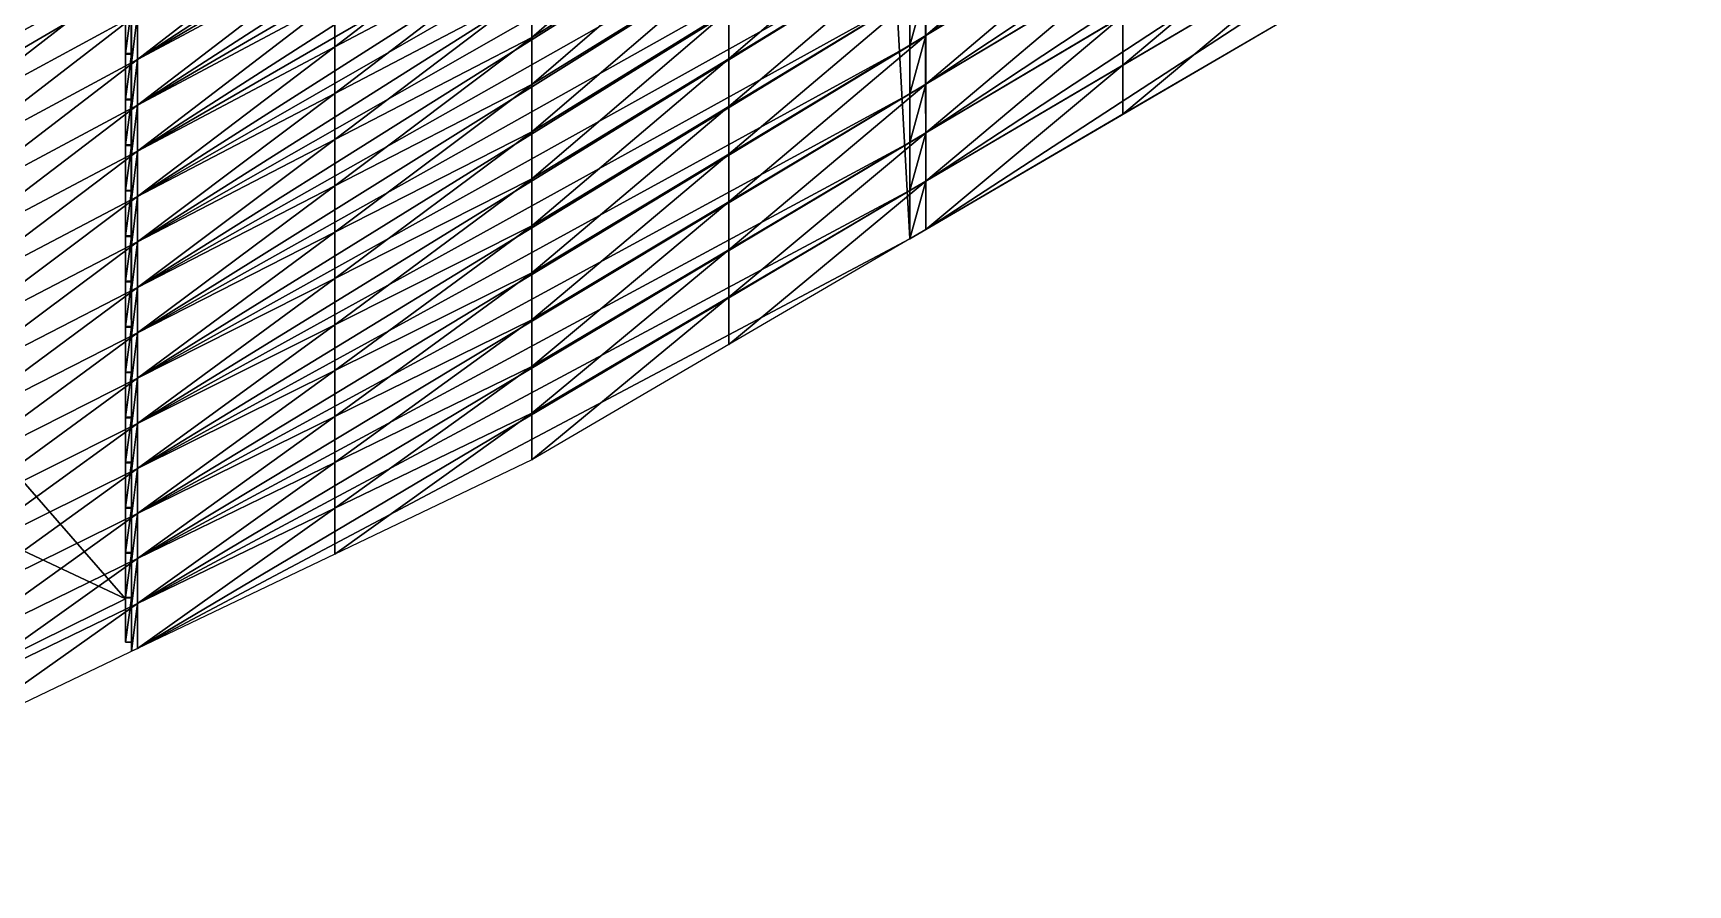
# Model space of a CAD drawing. Header units: metres. Extents: x -3 to 177, y -14 to 14.
# Drawn here: x 164.87 to 167.127, y -10.24 to -9.078 of the extents above; entities that cross this region are included whole.
import ezdxf

# ---------------------------------------------------------------- set-up
doc = ezdxf.new("R2010")
doc.units = ezdxf.units.M
for name, color, linetype, true_color in [('BULKHEAD_07', 7, 'Continuous', 0xdec086), ('FORE_PEAK', 7, 'Continuous', 0x74a6a7), ('HULL', 7, 'Continuous', 0x528ba5), ('WBT_1_S', 7, 'Continuous', 0x417c9f)]:
    doc.layers.add(name, color=color, linetype=linetype, true_color=true_color)

msp = doc.modelspace()

# ---------------------------------------------------------------- linework, layer by layer
at = {"layer": 'BULKHEAD_07'}
for points in [[(164.996, -9.8485, 14.6399), (164.996, -9.9088, 14.7811), (164.996, 9.9087, 14.781)], [(164.996, 9.8477, 14.638), (164.996, -9.8485, 14.6399), (164.996, 9.9087, 14.781)], [(164.996, 9.9087, 14.781), (164.996, -9.9088, 14.7811), (165.004, -9.9088, 14.7811)], [(164.996, 9.9087, 14.781), (165.004, -9.9088, 14.7811), (165.004, 9.9087, 14.781)], [(165.004, 9.9087, 14.781), (165.004, -9.9088, 14.7811), (165.004, -9.8485, 14.6399)], [(165.004, 9.9087, 14.781), (165.004, -9.8485, 14.6399), (165.004, 9.8477, 14.638)], [(164.996, -9.8485, 14.6399), (164.996, 9.8477, 14.638), (164.996, -9.7873, 14.4966)], [(164.996, 9.7866, 14.4947), (164.996, -9.7873, 14.4966), (164.996, 9.8477, 14.638)], [(165.004, -9.7873, 14.4966), (165.004, 9.8477, 14.638), (165.004, -9.8485, 14.6399)], [(165.004, 9.8477, 14.638), (165.004, -9.7873, 14.4966), (165.004, 9.7866, 14.4947)], [(164.996, 9.7866, 14.4947), (164.996, -9.7259, 14.3534), (164.996, -9.7873, 14.4966)], [(164.996, -9.7259, 14.3534), (164.996, 9.7866, 14.4947), (164.996, 9.7251, 14.3516)], [(165.004, -9.7873, 14.4966), (165.004, -9.7259, 14.3534), (165.004, 9.7866, 14.4947)], [(165.004, 9.7251, 14.3516), (165.004, 9.7866, 14.4947), (165.004, -9.7259, 14.3534)], [(164.996, 9.7251, 14.3516), (164.996, -9.6644, 14.2103), (164.996, -9.7259, 14.3534)], [(164.996, -9.6644, 14.2103), (164.996, 9.7251, 14.3516), (164.996, 9.6636, 14.2084)], [(165.004, -9.7259, 14.3534), (165.004, -9.6644, 14.2103), (165.004, 9.7251, 14.3516)], [(165.004, 9.6636, 14.2084), (165.004, 9.7251, 14.3516), (165.004, -9.6644, 14.2103)], [(164.996, 9.6636, 14.2084), (164.996, -9.6029, 14.0671), (164.996, -9.6644, 14.2103)], [(164.996, -9.6029, 14.0671), (164.996, 9.6636, 14.2084), (164.996, 9.6022, 14.0653)], [(165.004, -9.6644, 14.2103), (165.004, -9.6029, 14.0671), (165.004, 9.6636, 14.2084)], [(165.004, 9.6022, 14.0653), (165.004, 9.6636, 14.2084), (165.004, -9.6029, 14.0671)], [(164.996, -9.6029, 14.0671), (164.996, 9.6022, 14.0653), (164.996, -9.5412, 13.9241)], [(164.996, 9.5405, 13.9223), (164.996, -9.5412, 13.9241), (164.996, 9.6022, 14.0653)], [(165.004, -9.5412, 13.9241), (165.004, 9.6022, 14.0653), (165.004, -9.6029, 14.0671)], [(165.004, 9.6022, 14.0653), (165.004, -9.5412, 13.9241), (165.004, 9.5405, 13.9223)], [(164.996, -9.5412, 13.9241), (164.996, 9.5405, 13.9223), (164.996, -9.4793, 13.7811)], [(164.996, 9.4786, 13.7794), (164.996, -9.4793, 13.7811), (164.996, 9.5405, 13.9223)], [(165.004, -9.4793, 13.7811), (165.004, 9.5405, 13.9223), (165.004, -9.5412, 13.9241)], [(165.004, 9.5405, 13.9223), (165.004, -9.4793, 13.7811), (165.004, 9.4786, 13.7794)], [(164.996, -9.4793, 13.7811), (164.996, 9.4786, 13.7794), (164.996, -9.4174, 13.6381)], [(164.996, 9.4167, 13.6364), (164.996, -9.4174, 13.6381), (164.996, 9.4786, 13.7794)], [(165.004, -9.4174, 13.6381), (165.004, 9.4786, 13.7794), (165.004, -9.4793, 13.7811)], [(165.004, 9.4786, 13.7794), (165.004, -9.4174, 13.6381), (165.004, 9.4167, 13.6364)], [(164.996, -9.4174, 13.6381), (164.996, 9.4167, 13.6364), (164.996, -9.3555, 13.4951)], [(164.996, 9.3548, 13.4935), (164.996, -9.3555, 13.4951), (164.996, 9.4167, 13.6364)], [(165.004, -9.3555, 13.4951), (165.004, 9.4167, 13.6364), (165.004, -9.4174, 13.6381)], [(165.004, 9.4167, 13.6364), (165.004, -9.3555, 13.4951), (165.004, 9.3548, 13.4935)], [(164.996, -9.3555, 13.4951), (164.996, 9.3548, 13.4935), (164.996, -9.2936, 13.3522)], [(164.996, 9.2929, 13.3505), (164.996, -9.2936, 13.3522), (164.996, 9.3548, 13.4935)], [(165.004, -9.2936, 13.3522), (165.004, 9.3548, 13.4935), (165.004, -9.3555, 13.4951)], [(165.004, 9.3548, 13.4935), (165.004, -9.2936, 13.3522), (165.004, 9.2929, 13.3505)], [(164.996, 9.2929, 13.3505), (164.996, -9.2315, 13.2093), (164.996, -9.2936, 13.3522)], [(164.996, -9.2315, 13.2093), (164.996, 9.2929, 13.3505), (164.996, 9.2308, 13.2077)], [(165.004, -9.2936, 13.3522), (165.004, -9.2315, 13.2093), (165.004, 9.2929, 13.3505)], [(165.004, 9.2308, 13.2077), (165.004, 9.2929, 13.3505), (165.004, -9.2315, 13.2093)], [(164.996, -9.1693, 13.0665), (164.996, 9.2308, 13.2077), (164.996, 9.1686, 13.0649)], [(164.996, 9.2308, 13.2077), (164.996, -9.1693, 13.0665), (164.996, -9.2315, 13.2093)], [(165.004, 9.1686, 13.0649), (165.004, 9.2308, 13.2077), (165.004, -9.1693, 13.0665)], [(165.004, -9.2315, 13.2093), (165.004, -9.1693, 13.0665), (165.004, 9.2308, 13.2077)], [(164.996, 9.1686, 13.0649), (164.996, -9.1069, 12.9237), (164.996, -9.1693, 13.0665)], [(164.996, -9.1069, 12.9237), (164.996, 9.1686, 13.0649), (164.996, 9.1063, 12.9222)], [(165.004, -9.1693, 13.0665), (165.004, -9.1069, 12.9237), (165.004, 9.1686, 13.0649)], [(165.004, 9.1063, 12.9222), (165.004, 9.1686, 13.0649), (165.004, -9.1069, 12.9237)], [(164.996, 9.1063, 12.9222), (164.996, -9.0443, 12.7811), (164.996, -9.1069, 12.9237)], [(165.004, -9.1069, 12.9237), (165.004, -9.0443, 12.7811), (165.004, 9.1063, 12.9222)], [(164.996, -9.0443, 12.7811), (164.996, -9.1063, 12.9222), (164.996, -9.1069, 12.9237)], [(164.996, -9.1063, 12.9222), (164.996, -9.0443, 12.7811), (165.004, -9.0443, 12.7811)], [(164.996, -9.1063, 12.9222), (165.004, -9.0443, 12.7811), (165.004, -9.1063, 12.9222)], [(165.004, -9.1069, 12.9237), (165.004, -9.1063, 12.9222), (165.004, -9.0443, 12.7811)], [(164.996, -9.1069, 12.9237), (164.996, -9.1063, 12.9222), (165.004, -9.1063, 12.9222)], [(164.996, -9.1069, 12.9237), (165.004, -9.1063, 12.9222), (165.004, -9.1069, 12.9237)], [(164.996, -9.1069, 12.9237), (164.996, -9.1686, 13.0649), (164.996, -9.1693, 13.0665)], [(164.996, -9.1686, 13.0649), (164.996, -9.1069, 12.9237), (165.004, -9.1069, 12.9237)], [(164.996, -9.1686, 13.0649), (165.004, -9.1069, 12.9237), (165.004, -9.1686, 13.0649)], [(165.004, -9.1693, 13.0665), (165.004, -9.1686, 13.0649), (165.004, -9.1069, 12.9237)], [(164.996, -9.1693, 13.0665), (164.996, -9.1686, 13.0649), (165.004, -9.1686, 13.0649)], [(164.996, -9.1693, 13.0665), (165.004, -9.1686, 13.0649), (165.004, -9.1693, 13.0665)], [(164.996, -9.1693, 13.0665), (164.996, -9.2308, 13.2077), (164.996, -9.2315, 13.2093)], [(164.996, -9.2308, 13.2077), (164.996, -9.1693, 13.0665), (165.004, -9.1693, 13.0665)], [(164.996, -9.2308, 13.2077), (165.004, -9.1693, 13.0665), (165.004, -9.2308, 13.2077)], [(165.004, -9.2315, 13.2093), (165.004, -9.2308, 13.2077), (165.004, -9.1693, 13.0665)], [(164.996, -9.2315, 13.2093), (164.996, -9.2308, 13.2077), (165.004, -9.2308, 13.2077)], [(164.996, -9.2315, 13.2093), (165.004, -9.2308, 13.2077), (165.004, -9.2315, 13.2093)], [(164.996, -9.2315, 13.2093), (164.996, -9.2929, 13.3505), (164.996, -9.2936, 13.3522)], [(164.996, -9.2929, 13.3505), (164.996, -9.2315, 13.2093), (165.004, -9.2315, 13.2093)], [(164.996, -9.2929, 13.3505), (165.004, -9.2315, 13.2093), (165.004, -9.2929, 13.3505)], [(165.004, -9.2936, 13.3522), (165.004, -9.2929, 13.3505), (165.004, -9.2315, 13.2093)], [(164.996, -9.2936, 13.3522), (164.996, -9.2929, 13.3505), (165.004, -9.2929, 13.3505)], [(164.996, -9.2936, 13.3522), (165.004, -9.2929, 13.3505), (165.004, -9.2936, 13.3522)], [(164.996, -9.2936, 13.3522), (164.996, -9.3548, 13.4935), (164.996, -9.3555, 13.4951)], [(164.996, -9.3548, 13.4935), (164.996, -9.2936, 13.3522), (165.004, -9.2936, 13.3522)], [(164.996, -9.3548, 13.4935), (165.004, -9.2936, 13.3522), (165.004, -9.3548, 13.4935)], [(165.004, -9.3555, 13.4951), (165.004, -9.3548, 13.4935), (165.004, -9.2936, 13.3522)], [(164.996, -9.3555, 13.4951), (164.996, -9.3548, 13.4935), (165.004, -9.3548, 13.4935)], [(164.996, -9.3555, 13.4951), (165.004, -9.3548, 13.4935), (165.004, -9.3555, 13.4951)], [(164.996, -9.3555, 13.4951), (164.996, -9.4167, 13.6364), (164.996, -9.4174, 13.6381)], [(164.996, -9.4167, 13.6364), (164.996, -9.3555, 13.4951), (165.004, -9.3555, 13.4951)], [(164.996, -9.4167, 13.6364), (165.004, -9.3555, 13.4951), (165.004, -9.4167, 13.6364)], [(165.004, -9.4174, 13.6381), (165.004, -9.4167, 13.6364), (165.004, -9.3555, 13.4951)], [(164.996, -9.4174, 13.6381), (164.996, -9.4167, 13.6364), (165.004, -9.4167, 13.6364)], [(164.996, -9.4174, 13.6381), (165.004, -9.4167, 13.6364), (165.004, -9.4174, 13.6381)], [(164.996, -9.4174, 13.6381), (164.996, -9.4786, 13.7794), (164.996, -9.4793, 13.7811)], [(164.996, -9.4786, 13.7794), (164.996, -9.4174, 13.6381), (165.004, -9.4174, 13.6381)], [(164.996, -9.4786, 13.7794), (165.004, -9.4174, 13.6381), (165.004, -9.4786, 13.7794)], [(165.004, -9.4793, 13.7811), (165.004, -9.4786, 13.7794), (165.004, -9.4174, 13.6381)], [(164.996, -9.4793, 13.7811), (164.996, -9.4786, 13.7794), (165.004, -9.4786, 13.7794)], [(164.996, -9.4793, 13.7811), (165.004, -9.4786, 13.7794), (165.004, -9.4793, 13.7811)], [(164.996, -9.4793, 13.7811), (164.996, -9.5405, 13.9223), (164.996, -9.5412, 13.9241)], [(164.996, -9.5405, 13.9223), (164.996, -9.4793, 13.7811), (165.004, -9.4793, 13.7811)], [(164.996, -9.5405, 13.9223), (165.004, -9.4793, 13.7811), (165.004, -9.5405, 13.9223)], [(165.004, -9.5412, 13.9241), (165.004, -9.5405, 13.9223), (165.004, -9.4793, 13.7811)], [(164.996, -9.5412, 13.9241), (164.996, -9.5405, 13.9223), (165.004, -9.5405, 13.9223)], [(164.996, -9.5412, 13.9241), (165.004, -9.5405, 13.9223), (165.004, -9.5412, 13.9241)], [(164.996, -9.5412, 13.9241), (164.996, -9.6022, 14.0653), (164.996, -9.6029, 14.0671)], [(164.996, -9.6022, 14.0653), (164.996, -9.5412, 13.9241), (165.004, -9.5412, 13.9241)], [(164.996, -9.6022, 14.0653), (165.004, -9.5412, 13.9241), (165.004, -9.6022, 14.0653)], [(165.004, -9.6029, 14.0671), (165.004, -9.6022, 14.0653), (165.004, -9.5412, 13.9241)], [(164.996, -9.6029, 14.0671), (164.996, -9.6022, 14.0653), (165.004, -9.6022, 14.0653)], [(164.996, -9.6029, 14.0671), (165.004, -9.6022, 14.0653), (165.004, -9.6029, 14.0671)], [(164.996, -9.6029, 14.0671), (164.996, -9.6636, 14.2084), (164.996, -9.6644, 14.2103)], [(164.996, -9.6636, 14.2084), (164.996, -9.6029, 14.0671), (165.004, -9.6029, 14.0671)], [(164.996, -9.6636, 14.2084), (165.004, -9.6029, 14.0671), (165.004, -9.6636, 14.2084)], [(165.004, -9.6644, 14.2103), (165.004, -9.6636, 14.2084), (165.004, -9.6029, 14.0671)], [(164.996, -9.6644, 14.2103), (164.996, -9.6636, 14.2084), (165.004, -9.6636, 14.2084)], [(164.996, -9.6644, 14.2103), (165.004, -9.6636, 14.2084), (165.004, -9.6644, 14.2103)], [(164.996, -9.6644, 14.2103), (164.996, -9.7251, 14.3516), (164.996, -9.7259, 14.3534)], [(164.996, -9.7251, 14.3516), (164.996, -9.6644, 14.2103), (165.004, -9.6644, 14.2103)], [(164.996, -9.7251, 14.3516), (165.004, -9.6644, 14.2103), (165.004, -9.7251, 14.3516)], [(165.004, -9.7259, 14.3534), (165.004, -9.7251, 14.3516), (165.004, -9.6644, 14.2103)], [(164.996, -9.7259, 14.3534), (164.996, -9.7251, 14.3516), (165.004, -9.7251, 14.3516)], [(164.996, -9.7259, 14.3534), (165.004, -9.7251, 14.3516), (165.004, -9.7259, 14.3534)], [(164.996, -9.7259, 14.3534), (164.996, -9.7866, 14.4947), (164.996, -9.7873, 14.4966)], [(164.996, -9.7866, 14.4947), (164.996, -9.7259, 14.3534), (165.004, -9.7259, 14.3534)], [(164.996, -9.7866, 14.4947), (165.004, -9.7259, 14.3534), (165.004, -9.7866, 14.4947)], [(165.004, -9.7873, 14.4966), (165.004, -9.7866, 14.4947), (165.004, -9.7259, 14.3534)], [(164.996, -9.7873, 14.4966), (164.996, -9.7866, 14.4947), (165.004, -9.7866, 14.4947)], [(164.996, -9.7873, 14.4966), (165.004, -9.7866, 14.4947), (165.004, -9.7873, 14.4966)], [(164.996, -9.7873, 14.4966), (164.996, -9.8477, 14.638), (164.996, -9.8485, 14.6399)], [(164.996, -9.8477, 14.638), (164.996, -9.7873, 14.4966), (165.004, -9.7873, 14.4966)], [(164.996, -9.8477, 14.638), (165.004, -9.7873, 14.4966), (165.004, -9.8477, 14.638)], [(165.004, -9.8485, 14.6399), (165.004, -9.8477, 14.638), (165.004, -9.7873, 14.4966)], [(164.996, -9.8485, 14.6399), (164.996, -9.8477, 14.638), (165.004, -9.8477, 14.638)], [(164.996, -9.8485, 14.6399), (165.004, -9.8477, 14.638), (165.004, -9.8485, 14.6399)], [(164.996, -9.9088, 14.7811), (164.996, -9.8485, 14.6399), (165.004, -9.8485, 14.6399)], [(164.996, -9.9088, 14.7811), (165.004, -9.8485, 14.6399), (165.004, -9.9088, 14.7811)]]:
    msp.add_3dface(points, dxfattribs=at)
at = {"layer": 'FORE_PEAK'}
for points in [[(165.004, 9.9213, 14.7768), (165.004, -9.9213, 14.7768), (165.0125, -9.9173, 14.777)], [(165.004, 9.9213, 14.7768), (165.0125, -9.9173, 14.777), (165.0125, 9.9173, 14.777)], [(165.004, -9.8602, 14.6335), (165.004, -9.9213, 14.7768), (165.004, 9.9213, 14.7768)], [(165.004, -9.7376, 14.3471), (165.004, -9.8602, 14.6335), (165.004, 9.9213, 14.7768)], [(165.004, -9.7376, 14.3471), (165.004, 9.9213, 14.7768), (165.004, 9.6762, 14.2039)], [(165.0125, 9.9173, 14.777), (165.0125, -9.9173, 14.777), (166.0655, -9.3589, 14.799)], [(165.0125, 9.9173, 14.777), (166.0655, -9.3589, 14.799), (166.0655, 9.3589, 14.799)], [(165.004, -9.7376, 14.3471), (165.004, 9.6762, 14.2039), (165.004, 9.2435, 13.203)], [(166.0655, 9.3589, 14.799), (166.0655, -9.3589, 14.799), (166.0875, -9.346, 14.7995)], [(166.0655, 9.3589, 14.799), (166.0875, -9.346, 14.7995), (166.0875, 9.346, 14.7995)], [(166.0875, 9.346, 14.7995), (166.0875, -9.346, 14.7995), (167.1269, -8.7388, 14.8237)], [(165.004, -8.9939, 12.6321), (165.004, -9.7376, 14.3471), (165.004, 9.2435, 13.203)], [(166.0875, -9.0818, 14.2503), (166.0875, -9.0156, 14.1131), (167.1269, -8.3858, 14.1667)], [(166.0875, -9.0818, 14.2503), (167.1269, -8.3858, 14.1667), (167.1269, -8.4565, 14.298)], [(165.0125, -9.1145, 12.9181), (165.0125, -9.0519, 12.7755), (166.0655, -8.4297, 12.8779)], [(165.0125, -9.1145, 12.9181), (166.0655, -8.4297, 12.8779), (166.0655, -8.4967, 13.0148)], [(166.0875, -9.1481, 14.3875), (166.0875, -9.0818, 14.2503), (167.1269, -8.4565, 14.298)], [(166.0875, -9.1481, 14.3875), (167.1269, -8.4565, 14.298), (167.1269, -8.5272, 14.4294)], [(165.0125, -9.1768, 13.0609), (165.0125, -9.1145, 12.9181), (166.0655, -8.4967, 13.0148)], [(165.0125, -9.1768, 13.0609), (166.0655, -8.4967, 13.0148), (166.0655, -8.5635, 13.1519)], [(166.0875, -9.2143, 14.5247), (166.0875, -9.1481, 14.3875), (167.1269, -8.5272, 14.4294)], [(166.0875, -9.2143, 14.5247), (167.1269, -8.5272, 14.4294), (167.1269, -8.5979, 14.5607)], [(165.0125, -9.2391, 13.2036), (165.0125, -9.1768, 13.0609), (166.0655, -8.5635, 13.1519)], [(165.0125, -9.2391, 13.2036), (166.0655, -8.5635, 13.1519), (166.0655, -8.6301, 13.289)], [(166.0875, -9.2801, 14.6621), (166.0875, -9.2143, 14.5247), (167.1269, -8.5979, 14.5607)], [(166.0875, -9.2801, 14.6621), (167.1269, -8.5979, 14.5607), (167.1269, -8.6683, 14.6922)], [(165.0125, -9.3011, 13.3465), (165.0125, -9.2391, 13.2036), (166.0655, -8.6301, 13.289)], [(165.0125, -9.3011, 13.3465), (166.0655, -8.6301, 13.289), (166.0655, -8.6968, 13.4261)], [(166.0875, -9.346, 14.7995), (166.0875, -9.2801, 14.6621), (167.1269, -8.6683, 14.6922)], [(166.0875, -9.346, 14.7995), (167.1269, -8.6683, 14.6922), (167.1269, -8.7388, 14.8237)], [(165.0125, -9.3631, 13.4894), (165.0125, -9.3011, 13.3465), (166.0655, -8.6968, 13.4261)], [(165.0125, -9.3631, 13.4894), (166.0655, -8.6968, 13.4261), (166.0655, -8.7632, 13.5632)], [(165.0125, -9.425, 13.6323), (165.0125, -9.3631, 13.4894), (166.0655, -8.7632, 13.5632)], [(165.0125, -9.425, 13.6323), (166.0655, -8.7632, 13.5632), (166.0655, -8.8297, 13.7004)], [(165.0125, -9.4869, 13.7752), (165.0125, -9.425, 13.6323), (166.0655, -8.8297, 13.7004)], [(165.0125, -9.4869, 13.7752), (166.0655, -8.8297, 13.7004), (166.0655, -8.8962, 13.8376)], [(165.0125, -9.5488, 13.9182), (165.0125, -9.4869, 13.7752), (166.0655, -8.8962, 13.8376)], [(165.0125, -9.5488, 13.9182), (166.0655, -8.8962, 13.8376), (166.0655, -8.9627, 13.9747)], [(165.0125, -9.6105, 14.0612), (165.0125, -9.5488, 13.9182), (166.0655, -8.9627, 13.9747)], [(165.0125, -9.6105, 14.0612), (166.0655, -8.9627, 13.9747), (166.0655, -9.0289, 14.112)], [(165.004, -9.2435, 13.203), (165.004, -8.9939, 12.6321), (165.004, -9.0565, 12.7747)], [(165.004, -8.9939, 12.6321), (165.004, -9.2435, 13.203), (165.004, -9.4293, 13.6318)], [(165.004, -8.9939, 12.6321), (165.004, -9.4293, 13.6318), (165.004, -9.7376, 14.3471)], [(166.0655, -9.0951, 14.2493), (166.0655, -9.0289, 14.112), (166.0875, -9.0156, 14.1131)], [(166.0655, -9.0951, 14.2493), (166.0875, -9.0156, 14.1131), (166.0875, -9.0818, 14.2503)], [(165.0125, -9.672, 14.2043), (165.0125, -9.6105, 14.0612), (166.0655, -9.0289, 14.112)], [(165.0125, -9.672, 14.2043), (166.0655, -9.0289, 14.112), (166.0655, -9.0951, 14.2493)], [(165.004, -9.1191, 12.9174), (165.004, -9.0565, 12.7747), (165.0125, -9.0519, 12.7755)], [(165.004, -9.1191, 12.9174), (165.0125, -9.0519, 12.7755), (165.0125, -9.1145, 12.9181)], [(165.004, -9.2435, 13.203), (165.004, -9.0565, 12.7747), (165.004, -9.1191, 12.9174)], [(165.0125, -9.7335, 14.3474), (165.0125, -9.672, 14.2043), (166.0655, -9.0951, 14.2493)], [(165.0125, -9.7335, 14.3474), (166.0655, -9.0951, 14.2493), (166.0655, -9.1612, 14.3866)], [(166.0655, -9.1612, 14.3866), (166.0655, -9.0951, 14.2493), (166.0875, -9.0818, 14.2503)], [(166.0655, -9.1612, 14.3866), (166.0875, -9.0818, 14.2503), (166.0875, -9.1481, 14.3875)], [(165.004, -9.1814, 13.0602), (165.004, -9.1191, 12.9174), (165.0125, -9.1145, 12.9181)], [(165.004, -9.1814, 13.0602), (165.0125, -9.1145, 12.9181), (165.0125, -9.1768, 13.0609)], [(165.004, -9.1191, 12.9174), (165.004, -9.1814, 13.0602), (165.004, -9.2435, 13.203)], [(165.0125, -9.7949, 14.4905), (165.0125, -9.7335, 14.3474), (166.0655, -9.1612, 14.3866)], [(165.0125, -9.7949, 14.4905), (166.0655, -9.1612, 14.3866), (166.0655, -9.2274, 14.524)], [(166.0655, -9.2274, 14.524), (166.0655, -9.1612, 14.3866), (166.0875, -9.1481, 14.3875)], [(166.0655, -9.2274, 14.524), (166.0875, -9.1481, 14.3875), (166.0875, -9.2143, 14.5247)], [(165.004, -9.2435, 13.203), (165.004, -9.1814, 13.0602), (165.0125, -9.1768, 13.0609)], [(165.004, -9.2435, 13.203), (165.0125, -9.1768, 13.0609), (165.0125, -9.2391, 13.2036)], [(165.0125, -9.8561, 14.6337), (165.0125, -9.7949, 14.4905), (166.0655, -9.2274, 14.524)], [(165.0125, -9.8561, 14.6337), (166.0655, -9.2274, 14.524), (166.0655, -9.2931, 14.6615)], [(166.0655, -9.2931, 14.6615), (166.0655, -9.2274, 14.524), (166.0875, -9.2143, 14.5247)], [(166.0655, -9.2931, 14.6615), (166.0875, -9.2143, 14.5247), (166.0875, -9.2801, 14.6621)], [(165.004, -9.3056, 13.3459), (165.004, -9.2435, 13.203), (165.0125, -9.2391, 13.2036)], [(165.004, -9.3056, 13.3459), (165.0125, -9.2391, 13.2036), (165.0125, -9.3011, 13.3465)], [(165.004, -9.2435, 13.203), (165.004, -9.3056, 13.3459), (165.004, -9.3675, 13.4888)], [(165.004, -9.2435, 13.203), (165.004, -9.3675, 13.4888), (165.004, -9.4293, 13.6318)], [(165.0125, -9.9173, 14.777), (165.0125, -9.8561, 14.6337), (166.0655, -9.2931, 14.6615)], [(165.0125, -9.9173, 14.777), (166.0655, -9.2931, 14.6615), (166.0655, -9.3589, 14.799)], [(166.0655, -9.3589, 14.799), (166.0655, -9.2931, 14.6615), (166.0875, -9.2801, 14.6621)], [(166.0655, -9.3589, 14.799), (166.0875, -9.2801, 14.6621), (166.0875, -9.346, 14.7995)], [(165.004, -9.3675, 13.4888), (165.004, -9.3056, 13.3459), (165.0125, -9.3011, 13.3465)], [(165.004, -9.3675, 13.4888), (165.0125, -9.3011, 13.3465), (165.0125, -9.3631, 13.4894)], [(165.004, -9.4293, 13.6318), (165.004, -9.3675, 13.4888), (165.0125, -9.3631, 13.4894)], [(165.004, -9.4293, 13.6318), (165.0125, -9.3631, 13.4894), (165.0125, -9.425, 13.6323)], [(165.004, -9.4912, 13.7748), (165.004, -9.4293, 13.6318), (165.0125, -9.425, 13.6323)], [(165.004, -9.4912, 13.7748), (165.0125, -9.425, 13.6323), (165.0125, -9.4869, 13.7752)], [(165.004, -9.4293, 13.6318), (165.004, -9.4912, 13.7748), (165.004, -9.7376, 14.3471)], [(165.004, -9.5531, 13.9177), (165.004, -9.4912, 13.7748), (165.0125, -9.4869, 13.7752)], [(165.004, -9.5531, 13.9177), (165.0125, -9.4869, 13.7752), (165.0125, -9.5488, 13.9182)], [(165.004, -9.4912, 13.7748), (165.004, -9.5531, 13.9177), (165.004, -9.6147, 14.0608)], [(165.004, -9.4912, 13.7748), (165.004, -9.6147, 14.0608), (165.004, -9.7376, 14.3471)], [(165.004, -9.6147, 14.0608), (165.004, -9.5531, 13.9177), (165.0125, -9.5488, 13.9182)], [(165.004, -9.6147, 14.0608), (165.0125, -9.5488, 13.9182), (165.0125, -9.6105, 14.0612)], [(165.004, -9.6762, 14.2039), (165.004, -9.6147, 14.0608), (165.0125, -9.6105, 14.0612)], [(165.004, -9.6762, 14.2039), (165.0125, -9.6105, 14.0612), (165.0125, -9.672, 14.2043)], [(165.004, -9.6147, 14.0608), (165.004, -9.6762, 14.2039), (165.004, -9.7376, 14.3471)], [(165.004, -9.7376, 14.3471), (165.004, -9.6762, 14.2039), (165.0125, -9.672, 14.2043)], [(165.004, -9.7376, 14.3471), (165.0125, -9.672, 14.2043), (165.0125, -9.7335, 14.3474)], [(165.004, -9.7991, 14.4902), (165.004, -9.7376, 14.3471), (165.0125, -9.7335, 14.3474)], [(165.004, -9.7991, 14.4902), (165.0125, -9.7335, 14.3474), (165.0125, -9.7949, 14.4905)], [(165.004, -9.7376, 14.3471), (165.004, -9.7991, 14.4902), (165.004, -9.8602, 14.6335)], [(165.004, -9.8602, 14.6335), (165.004, -9.7991, 14.4902), (165.0125, -9.7949, 14.4905)], [(165.004, -9.8602, 14.6335), (165.0125, -9.7949, 14.4905), (165.0125, -9.8561, 14.6337)], [(165.004, -9.9213, 14.7768), (165.004, -9.8602, 14.6335), (165.0125, -9.8561, 14.6337)], [(165.004, -9.9213, 14.7768), (165.0125, -9.8561, 14.6337), (165.0125, -9.9173, 14.777)]]:
    msp.add_3dface(points, dxfattribs=at)
at = {"layer": 'HULL'}
for points in [[(165.55, -9.0841, 13.5252), (165.55, -9.0198, 13.3852), (165.8188, -8.8514, 13.4065)], [(165.55, -9.0841, 13.5252), (165.8188, -8.8514, 13.4065), (165.8188, -8.9168, 13.545)], [(166.0875, -9.0818, 14.2503), (166.0875, -9.0156, 14.1131), (166.3562, -8.8527, 14.127)], [(166.0875, -9.0818, 14.2503), (166.3562, -8.8527, 14.127), (166.3562, -8.9201, 14.2627)], [(165.2813, -9.0971, 13.2245), (165.2813, -9.0336, 13.0831), (165.55, -8.8905, 13.1054)], [(165.2813, -9.0971, 13.2245), (165.55, -8.8905, 13.1054), (165.55, -8.9552, 13.2453)], [(165.8188, -9.1132, 13.9607), (165.8188, -9.0477, 13.8221), (166.0875, -8.8826, 13.839)], [(165.8188, -9.1132, 13.9607), (166.0875, -8.8826, 13.839), (166.0875, -8.9492, 13.976)], [(165.0125, -9.1145, 12.9181), (165.0125, -9.0519, 12.7755), (165.2813, -8.9061, 12.8007)], [(165.0125, -9.1145, 12.9181), (165.2813, -8.9061, 12.8007), (165.2813, -8.9701, 12.9419)], [(166.3562, -9.122, 14.6699), (166.3562, -9.0549, 14.534), (166.625, -8.8955, 14.5433)], [(166.3562, -9.122, 14.6699), (166.625, -8.8955, 14.5433), (166.625, -8.9638, 14.6777)], [(164.7438, -9.1362, 12.6063), (164.7438, -9.0748, 12.4622), (165.0125, -8.9266, 12.4904)], [(164.7438, -9.1362, 12.6063), (165.0125, -8.9266, 12.4904), (165.0125, -8.9892, 12.6329)], [(165.55, -9.1485, 13.6652), (165.55, -9.0841, 13.5252), (165.8188, -8.9168, 13.545)], [(165.55, -9.1485, 13.6652), (165.8188, -8.9168, 13.545), (165.8188, -8.9823, 13.6836)], [(166.0875, -9.1481, 14.3875), (166.0875, -9.0818, 14.2503), (166.3562, -8.9201, 14.2627)], [(166.0875, -9.1481, 14.3875), (166.3562, -8.9201, 14.2627), (166.3562, -8.9875, 14.3983)], [(165.2813, -9.1605, 13.3658), (165.2813, -9.0971, 13.2245), (165.55, -8.9552, 13.2453)], [(165.2813, -9.1605, 13.3658), (165.55, -8.9552, 13.2453), (165.55, -9.0198, 13.3852)], [(165.8188, -9.1784, 14.0993), (165.8188, -9.1132, 13.9607), (166.0875, -8.9492, 13.976)], [(165.8188, -9.1784, 14.0993), (166.0875, -8.9492, 13.976), (166.0875, -9.0156, 14.1131)], [(165.0125, -9.1768, 13.0609), (165.0125, -9.1145, 12.9181), (165.2813, -8.9701, 12.9419)], [(165.0125, -9.1768, 13.0609), (165.2813, -8.9701, 12.9419), (165.2813, -9.0336, 13.0831)], [(165.55, -9.2128, 13.8053), (165.55, -9.1485, 13.6652), (165.8188, -8.9823, 13.6836)], [(165.55, -9.2128, 13.8053), (165.8188, -8.9823, 13.6836), (165.8188, -9.0477, 13.8221)], [(166.3562, -9.189, 14.8057), (166.3562, -9.122, 14.6699), (166.625, -8.9638, 14.6777)], [(166.3562, -9.189, 14.8057), (166.625, -8.9638, 14.6777), (166.625, -9.032, 14.812)], [(164.7438, -9.1976, 12.7503), (164.7438, -9.1362, 12.6063), (165.0125, -8.9892, 12.6329)], [(164.7438, -9.1976, 12.7503), (165.0125, -8.9892, 12.6329), (165.0125, -9.0519, 12.7755)], [(166.0875, -9.2143, 14.5247), (166.0875, -9.1481, 14.3875), (166.3562, -8.9875, 14.3983)], [(166.0875, -9.2143, 14.5247), (166.3562, -8.9875, 14.3983), (166.3562, -9.0549, 14.534)], [(165.2813, -9.2236, 13.5073), (165.2813, -9.1605, 13.3658), (165.55, -9.0198, 13.3852)], [(165.2813, -9.2236, 13.5073), (165.55, -9.0198, 13.3852), (165.55, -9.0841, 13.5252)], [(165.8188, -9.2435, 14.238), (165.8188, -9.1784, 14.0993), (166.0875, -9.0156, 14.1131)], [(165.8188, -9.2435, 14.238), (166.0875, -9.0156, 14.1131), (166.0875, -9.0818, 14.2503)], [(165.0125, -9.2391, 13.2036), (165.0125, -9.1768, 13.0609), (165.2813, -9.0336, 13.0831)], [(165.0125, -9.2391, 13.2036), (165.2813, -9.0336, 13.0831), (165.2813, -9.0971, 13.2245)], [(165.55, -9.2772, 13.9453), (165.55, -9.2128, 13.8053), (165.8188, -9.0477, 13.8221)], [(165.55, -9.2772, 13.9453), (165.8188, -9.0477, 13.8221), (165.8188, -9.1132, 13.9607)], [(164.7438, -9.2589, 12.8944), (164.7438, -9.1976, 12.7503), (165.0125, -9.0519, 12.7755)], [(164.7438, -9.2589, 12.8944), (165.0125, -9.0519, 12.7755), (165.0125, -9.1145, 12.9181)], [(166.0875, -9.2801, 14.6621), (166.0875, -9.2143, 14.5247), (166.3562, -9.0549, 14.534)], [(166.0875, -9.2801, 14.6621), (166.3562, -9.0549, 14.534), (166.3562, -9.122, 14.6699)], [(165.2813, -9.2867, 13.6488), (165.2813, -9.2236, 13.5073), (165.55, -9.0841, 13.5252)], [(165.2813, -9.2867, 13.6488), (165.55, -9.0841, 13.5252), (165.55, -9.1485, 13.6652)], [(165.8188, -9.3086, 14.3767), (165.8188, -9.2435, 14.238), (166.0875, -9.0818, 14.2503)], [(165.8188, -9.3086, 14.3767), (166.0875, -9.0818, 14.2503), (166.0875, -9.1481, 14.3875)], [(164.7438, -9.32, 13.0386), (164.7438, -9.2589, 12.8944), (165.0125, -9.1145, 12.9181)], [(164.7438, -9.32, 13.0386), (165.0125, -9.1145, 12.9181), (165.0125, -9.1768, 13.0609)], [(165.0125, -9.3011, 13.3465), (165.0125, -9.2391, 13.2036), (165.2813, -9.0971, 13.2245)], [(165.0125, -9.3011, 13.3465), (165.2813, -9.0971, 13.2245), (165.2813, -9.1605, 13.3658)], [(165.55, -9.3413, 14.0855), (165.55, -9.2772, 13.9453), (165.8188, -9.1132, 13.9607)], [(165.55, -9.3413, 14.0855), (165.8188, -9.1132, 13.9607), (165.8188, -9.1784, 14.0993)], [(166.0875, -9.346, 14.7995), (166.0875, -9.2801, 14.6621), (166.3562, -9.122, 14.6699)], [(166.0875, -9.346, 14.7995), (166.3562, -9.122, 14.6699), (166.3562, -9.189, 14.8057)], [(165.0125, -9.3631, 13.4894), (165.0125, -9.3011, 13.3465), (165.2813, -9.1605, 13.3658)], [(165.0125, -9.3631, 13.4894), (165.2813, -9.1605, 13.3658), (165.2813, -9.2236, 13.5073)], [(165.2813, -9.3498, 13.7903), (165.2813, -9.2867, 13.6488), (165.55, -9.1485, 13.6652)], [(165.2813, -9.3498, 13.7903), (165.55, -9.1485, 13.6652), (165.55, -9.2128, 13.8053)], [(165.8188, -9.3737, 14.5154), (165.8188, -9.3086, 14.3767), (166.0875, -9.1481, 14.3875)], [(165.8188, -9.3737, 14.5154), (166.0875, -9.1481, 14.3875), (166.0875, -9.2143, 14.5247)], [(164.7438, -9.381, 13.1828), (164.7438, -9.32, 13.0386), (165.0125, -9.1768, 13.0609)], [(164.7438, -9.381, 13.1828), (165.0125, -9.1768, 13.0609), (165.0125, -9.2391, 13.2036)], [(165.55, -9.4052, 14.2257), (165.55, -9.3413, 14.0855), (165.8188, -9.1784, 14.0993)], [(165.55, -9.4052, 14.2257), (165.8188, -9.1784, 14.0993), (165.8188, -9.2435, 14.238)], [(165.0125, -9.425, 13.6323), (165.0125, -9.3631, 13.4894), (165.2813, -9.2236, 13.5073)], [(165.0125, -9.425, 13.6323), (165.2813, -9.2236, 13.5073), (165.2813, -9.2867, 13.6488)], [(165.2813, -9.413, 13.9317), (165.2813, -9.3498, 13.7903), (165.55, -9.2128, 13.8053)], [(165.2813, -9.413, 13.9317), (165.55, -9.2128, 13.8053), (165.55, -9.2772, 13.9453)], [(165.8188, -9.4383, 14.6543), (165.8188, -9.3737, 14.5154), (166.0875, -9.2143, 14.5247)], [(165.8188, -9.4383, 14.6543), (166.0875, -9.2143, 14.5247), (166.0875, -9.2801, 14.6621)], [(164.7438, -9.4418, 13.3271), (164.7438, -9.381, 13.1828), (165.0125, -9.2391, 13.2036)], [(164.7438, -9.4418, 13.3271), (165.0125, -9.2391, 13.2036), (165.0125, -9.3011, 13.3465)], [(165.55, -9.4691, 14.3659), (165.55, -9.4052, 14.2257), (165.8188, -9.2435, 14.238)], [(165.55, -9.4691, 14.3659), (165.8188, -9.2435, 14.238), (165.8188, -9.3086, 14.3767)], [(165.0125, -9.4869, 13.7752), (165.0125, -9.425, 13.6323), (165.2813, -9.2867, 13.6488)], [(165.0125, -9.4869, 13.7752), (165.2813, -9.2867, 13.6488), (165.2813, -9.3498, 13.7903)], [(165.2813, -9.4759, 14.0733), (165.2813, -9.413, 13.9317), (165.55, -9.2772, 13.9453)], [(165.2813, -9.4759, 14.0733), (165.55, -9.2772, 13.9453), (165.55, -9.3413, 14.0855)], [(165.8188, -9.503, 14.7933), (165.8188, -9.4383, 14.6543), (166.0875, -9.2801, 14.6621)], [(165.8188, -9.503, 14.7933), (166.0875, -9.2801, 14.6621), (166.0875, -9.346, 14.7995)], [(164.7438, -9.5025, 13.4715), (164.7438, -9.4418, 13.3271), (165.0125, -9.3011, 13.3465)], [(164.7438, -9.5025, 13.4715), (165.0125, -9.3011, 13.3465), (165.0125, -9.3631, 13.4894)], [(165.55, -9.533, 14.5061), (165.55, -9.4691, 14.3659), (165.8188, -9.3086, 14.3767)], [(165.55, -9.533, 14.5061), (165.8188, -9.3086, 14.3767), (165.8188, -9.3737, 14.5154)], [(165.2813, -9.5386, 14.215), (165.2813, -9.4759, 14.0733), (165.55, -9.3413, 14.0855)], [(165.2813, -9.5386, 14.215), (165.55, -9.3413, 14.0855), (165.55, -9.4052, 14.2257)], [(164.7438, -9.5632, 13.6159), (164.7438, -9.5025, 13.4715), (165.0125, -9.3631, 13.4894)], [(164.7438, -9.5632, 13.6159), (165.0125, -9.3631, 13.4894), (165.0125, -9.425, 13.6323)], [(165.0125, -9.5488, 13.9182), (165.0125, -9.4869, 13.7752), (165.2813, -9.3498, 13.7903)], [(165.0125, -9.5488, 13.9182), (165.2813, -9.3498, 13.7903), (165.2813, -9.413, 13.9317)], [(165.55, -9.5965, 14.6466), (165.55, -9.533, 14.5061), (165.8188, -9.3737, 14.5154)], [(165.55, -9.5965, 14.6466), (165.8188, -9.3737, 14.5154), (165.8188, -9.4383, 14.6543)], [(165.2813, -9.6013, 14.3566), (165.2813, -9.5386, 14.215), (165.55, -9.4052, 14.2257)], [(165.2813, -9.6013, 14.3566), (165.55, -9.4052, 14.2257), (165.55, -9.4691, 14.3659)], [(164.7438, -9.6239, 13.7602), (164.7438, -9.5632, 13.6159), (165.0125, -9.425, 13.6323)], [(164.7438, -9.6239, 13.7602), (165.0125, -9.425, 13.6323), (165.0125, -9.4869, 13.7752)], [(165.0125, -9.6105, 14.0612), (165.0125, -9.5488, 13.9182), (165.2813, -9.413, 13.9317)], [(165.0125, -9.6105, 14.0612), (165.2813, -9.413, 13.9317), (165.2813, -9.4759, 14.0733)], [(165.55, -9.66, 14.787), (165.55, -9.5965, 14.6466), (165.8188, -9.4383, 14.6543)], [(165.55, -9.66, 14.787), (165.8188, -9.4383, 14.6543), (165.8188, -9.503, 14.7933)], [(165.0125, -9.672, 14.2043), (165.0125, -9.6105, 14.0612), (165.2813, -9.4759, 14.0733)], [(165.0125, -9.672, 14.2043), (165.2813, -9.4759, 14.0733), (165.2813, -9.5386, 14.215)], [(165.2813, -9.664, 14.4983), (165.2813, -9.6013, 14.3566), (165.55, -9.4691, 14.3659)], [(165.2813, -9.664, 14.4983), (165.55, -9.4691, 14.3659), (165.55, -9.533, 14.5061)], [(164.7438, -9.6846, 13.9046), (164.7438, -9.6239, 13.7602), (165.0125, -9.4869, 13.7752)], [(164.7438, -9.6846, 13.9046), (165.0125, -9.4869, 13.7752), (165.0125, -9.5488, 13.9182)], [(165.0125, -9.7335, 14.3474), (165.0125, -9.672, 14.2043), (165.2813, -9.5386, 14.215)], [(165.0125, -9.7335, 14.3474), (165.2813, -9.5386, 14.215), (165.2813, -9.6013, 14.3566)], [(165.2813, -9.7263, 14.6402), (165.2813, -9.664, 14.4983), (165.55, -9.533, 14.5061)], [(165.2813, -9.7263, 14.6402), (165.55, -9.533, 14.5061), (165.55, -9.5965, 14.6466)], [(164.7438, -9.7451, 14.049), (164.7438, -9.6846, 13.9046), (165.0125, -9.5488, 13.9182)], [(164.7438, -9.7451, 14.049), (165.0125, -9.5488, 13.9182), (165.0125, -9.6105, 14.0612)], [(164.7438, -9.8054, 14.1936), (164.7438, -9.7451, 14.049), (165.0125, -9.6105, 14.0612)], [(164.7438, -9.8054, 14.1936), (165.0125, -9.6105, 14.0612), (165.0125, -9.672, 14.2043)], [(165.0125, -9.7949, 14.4905), (165.0125, -9.7335, 14.3474), (165.2813, -9.6013, 14.3566)], [(165.0125, -9.7949, 14.4905), (165.2813, -9.6013, 14.3566), (165.2813, -9.664, 14.4983)], [(165.2813, -9.7886, 14.782), (165.2813, -9.7263, 14.6402), (165.55, -9.5965, 14.6466)], [(165.2813, -9.7886, 14.782), (165.55, -9.5965, 14.6466), (165.55, -9.66, 14.787)], [(164.7438, -9.8656, 14.3381), (164.7438, -9.8054, 14.1936), (165.0125, -9.672, 14.2043)], [(164.7438, -9.8656, 14.3381), (165.0125, -9.672, 14.2043), (165.0125, -9.7335, 14.3474)], [(165.0125, -9.8561, 14.6337), (165.0125, -9.7949, 14.4905), (165.2813, -9.664, 14.4983)], [(165.0125, -9.8561, 14.6337), (165.2813, -9.664, 14.4983), (165.2813, -9.7263, 14.6402)], [(165.0125, -9.9173, 14.777), (165.0125, -9.8561, 14.6337), (165.2813, -9.7263, 14.6402)], [(165.0125, -9.9173, 14.777), (165.2813, -9.7263, 14.6402), (165.2813, -9.7886, 14.782)], [(164.7438, -9.9259, 14.4827), (164.7438, -9.8656, 14.3381), (165.0125, -9.7335, 14.3474)], [(164.7438, -9.9259, 14.4827), (165.0125, -9.7335, 14.3474), (165.0125, -9.7949, 14.4905)], [(164.7438, -9.9859, 14.6273), (164.7438, -9.9259, 14.4827), (165.0125, -9.7949, 14.4905)], [(164.7438, -9.9859, 14.6273), (165.0125, -9.7949, 14.4905), (165.0125, -9.8561, 14.6337)], [(164.7438, -10.0459, 14.772), (164.7438, -9.9859, 14.6273), (165.0125, -9.8561, 14.6337)], [(164.7438, -10.0459, 14.772), (165.0125, -9.8561, 14.6337), (165.0125, -9.9173, 14.777)]]:
    msp.add_3dface(points, dxfattribs=at)
at = {"layer": 'WBT_1_S'}
for points in [[(164.996, -6.8163, 10.6013), (164.996, -7.7041, 12.6329), (164.996, -9.8498, 14.6)], [(164.996, -6.8163, 10.6013), (164.996, -9.8498, 14.6), (164.996, -8.1107, 10.6)], [(164.996, -7.7041, 12.6329), (164.996, -8.5547, 14.6), (164.996, -9.8498, 14.6)], [(164.996, -9.8498, 14.6), (164.996, -9.0169, 12.6739), (164.996, -8.1107, 10.6)], [(164.2063, -8.9446, 14.6), (164.996, -9.8498, 14.6), (164.996, -8.5547, 14.6)], [(164.2063, -9.4786, 12.6739), (164.2063, -8.6495, 10.6), (164.996, -9.0169, 12.6739)], [(164.2063, -8.9446, 14.6), (164.2063, -10.2398, 14.6), (164.996, -9.8498, 14.6)], [(164.2063, -9.4786, 12.6739), (164.996, -9.0169, 12.6739), (164.996, -9.8498, 14.6)], [(164.2063, -10.2398, 14.6), (164.2063, -9.4786, 12.6739), (164.996, -9.8498, 14.6)]]:
    msp.add_3dface(points, dxfattribs=at)

doc.saveas('drawing.dxf')
